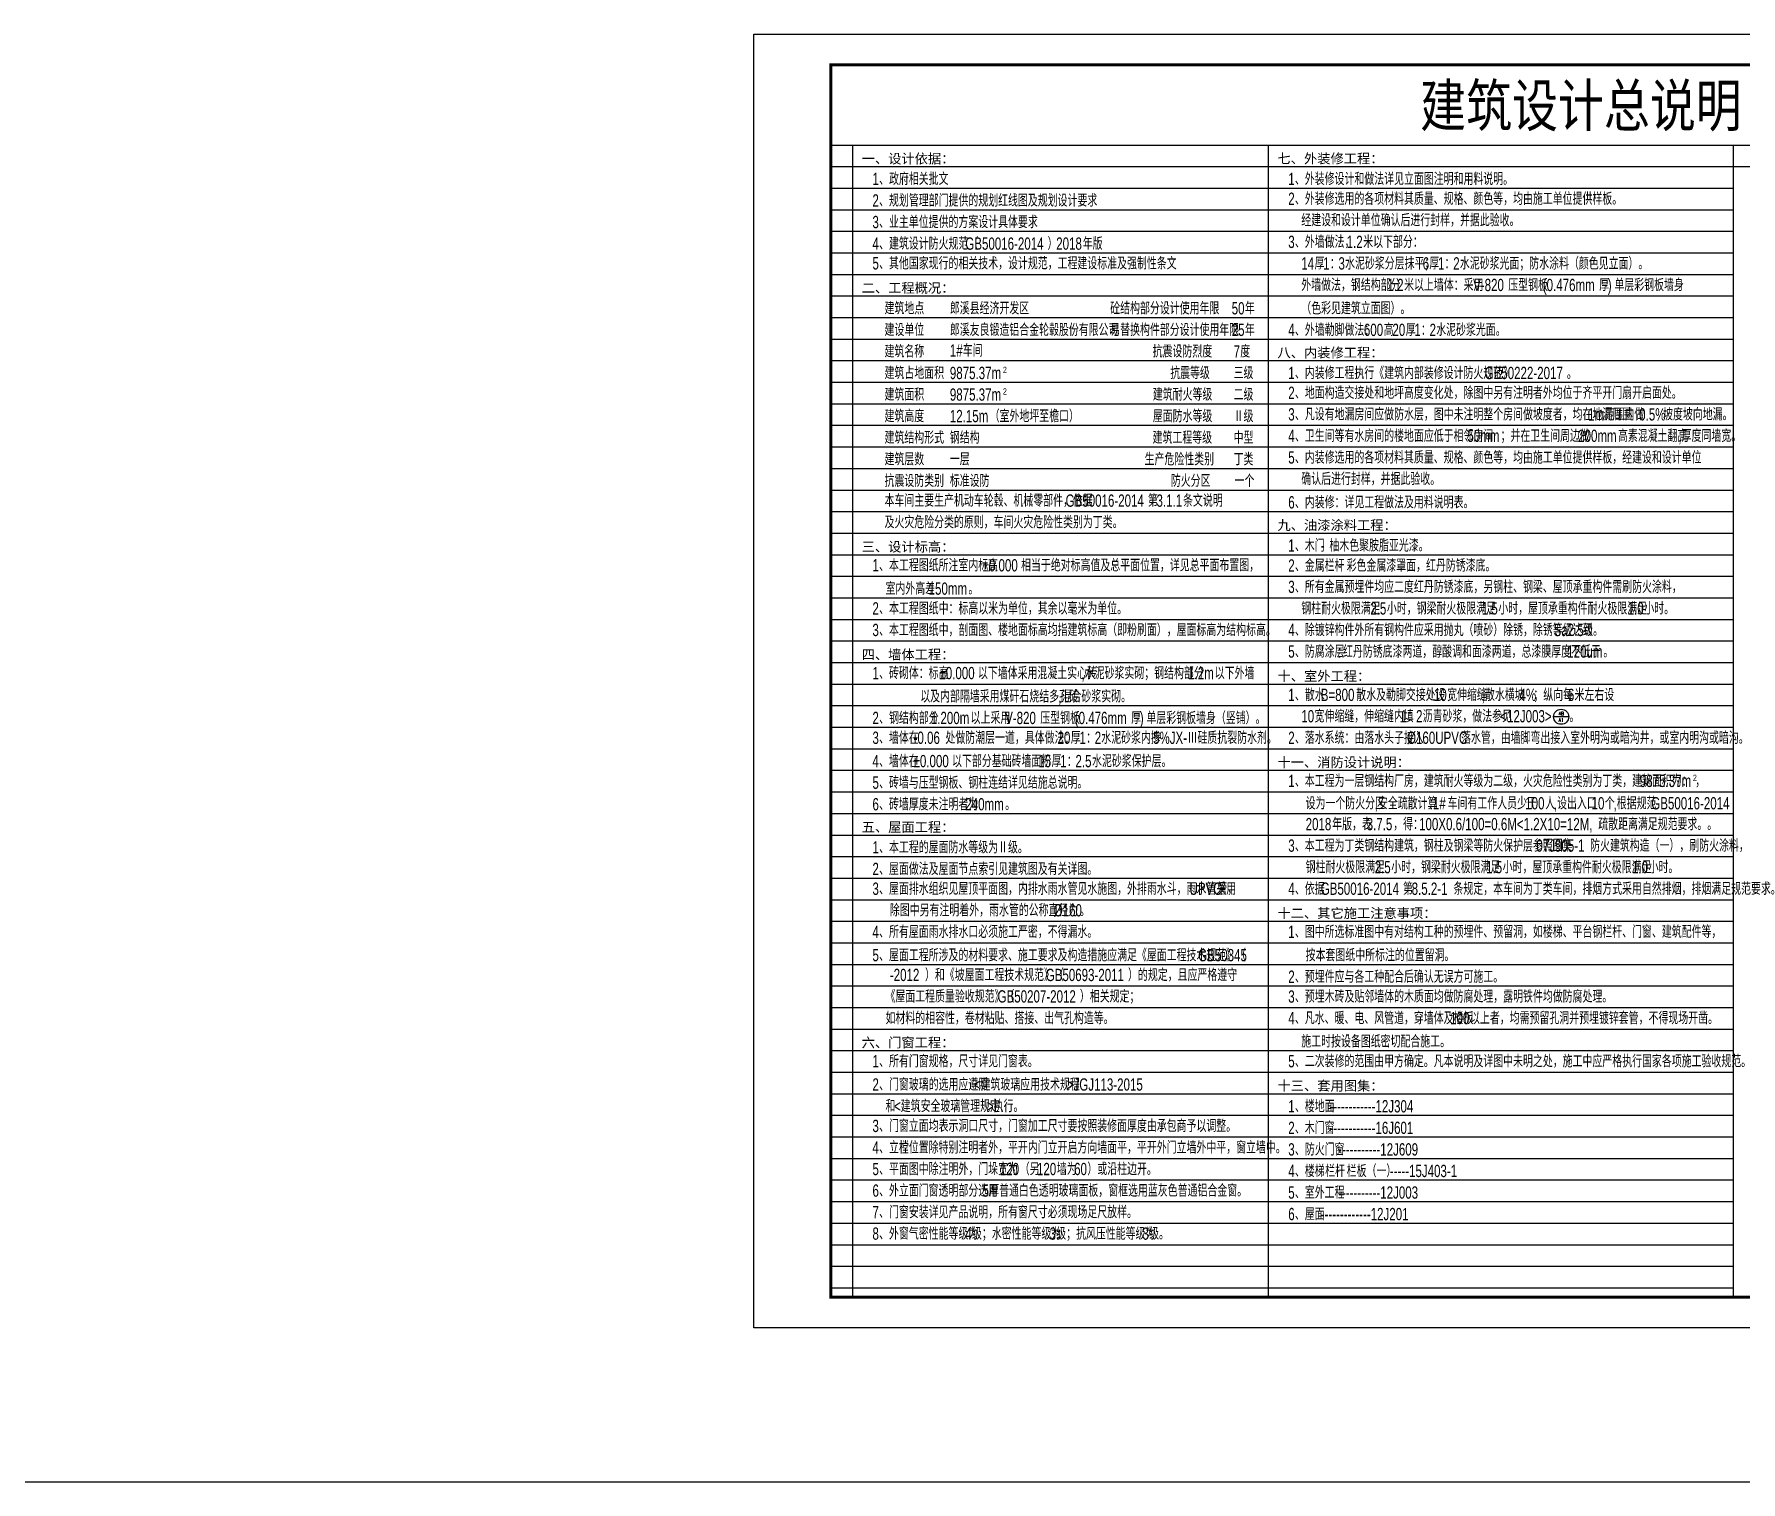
# Model space of a CAD drawing. Extents: x 13276711 to 13543385, y -848943 to -68012.
# Drawn here: x 13455617 to 13511029, y -200243 to -153243 of the extents above; entities that cross this region are included whole.
import ezdxf
from ezdxf.enums import TextEntityAlignment as Align

# ---------------------------------------------------------------- set-up
doc = ezdxf.new("R2010")
doc.units = 0
doc.header["$LTSCALE"] = 1000
doc.header["$MEASUREMENT"] = 0
for name, color, linetype in [('PUB_DIM', 3, 'Continuous'), ('PUB_TEXT', 7, 'Continuous'), ('PUB_TITLE', 4, 'Continuous'), ('TK', 4, 'Continuous')]:
    doc.layers.add(name, color=color, linetype=linetype)
doc.styles.add('-宋体', font='', dxfattribs={"width": 0.8})
doc.styles.add('_TCH_LABEL', font='COMPLEX', dxfattribs={"bigfont": 'GBCBIG'})
doc.styles.add('HT', font='simhei.ttf', dxfattribs={"width": 0.8})
doc.styles.add('ROMANS', font='romans', dxfattribs={"width": 0.65, "height": 231.275})
doc.styles.add('TSSD_REIN', font='tssdeng.shx', dxfattribs={"width": 0.7, "bigfont": 'tssdchn.shx'})
doc.styles.add('YAYA', font='', dxfattribs={"width": 0.8, "height": 1})
doc.styles.add('图签宋体', font='', dxfattribs={"height": 300})
doc.styles.add('图签黑体', font='simhei.ttf', dxfattribs={"height": 550})
doc.styles.add('设计说明', font='!TSSDENG', dxfattribs={"width": 0.7, "bigfont": '!HZTXT'})
doc.styles.add('黑体', font='simhei.ttf')
doc.styles.get('-宋体').set_extended_font_data('SimSun')
doc.styles.get('YAYA').set_extended_font_data('SimSun')
doc.styles.get('图签宋体').set_extended_font_data('NSimSun')

# ---------------------------------------------------------------- blocks, each defined once
blk = doc.blocks.new('A$C053D6479')
at = {"layer": 'PUB_TITLE'}
h = blk.add_hatch(color=256, dxfattribs=at)
h.dxf.hatch_style = 1
edge = h.paths.add_edge_path()
edge.add_spline(control_points=[(1026, 827), (1105, 920), (1188, 1008), (1266, 1102)], knot_values=[13, 13, 13, 13, 14, 14, 14, 14], degree=3, periodic=0)
edge.add_spline(control_points=[(1266, 1102), (1258, 1111), (1249, 1119), (1239, 1116)], knot_values=[12, 12, 12, 12, 13, 13, 13, 13], degree=3, periodic=0)
edge.add_spline(control_points=[(1239, 1116), (1210, 1107), (1179, 1092), (1144, 1077)], knot_values=[11, 11, 11, 11, 12, 12, 12, 12], degree=3, periodic=0)
edge.add_spline(control_points=[(1144, 1077), (1109, 1063), (1069, 1053), (1047, 1038)], knot_values=[10, 10, 10, 10, 11, 11, 11, 11], degree=3, periodic=0)
edge.add_spline(control_points=[(1047, 1038), (1028, 1026), (1007, 992), (991, 972)], knot_values=[9, 9, 9, 9, 10, 10, 10, 10], degree=3, periodic=0)
edge.add_spline(control_points=[(991, 972), (942, 913), (899, 868), (849, 810)], knot_values=[8, 8, 8, 8, 9, 9, 9, 9], degree=3, periodic=0)
edge.add_spline(control_points=[(849, 810), (842, 801), (822, 776), (822, 775)], knot_values=[7, 7, 7, 7, 8, 8, 8, 8], degree=3, periodic=0)
edge.add_spline(control_points=[(822, 775), (823, 771), (848, 752), (859, 744)], knot_values=[6, 6, 6, 6, 7, 7, 7, 7], degree=3, periodic=0)
edge.add_spline(control_points=[(859, 744), (949, 670), (1035, 592), (1122, 521)], knot_values=[5, 5, 5, 5, 6, 6, 6, 6], degree=3, periodic=0)
edge.add_spline(control_points=[(1122, 521), (1153, 527), (1185, 530), (1217, 533)], knot_values=[4, 4, 4, 4, 5, 5, 5, 5], degree=3, periodic=0)
edge.add_spline(control_points=[(1217, 533), (1246, 535), (1293, 532), (1316, 542)], knot_values=[3, 3, 3, 3, 4, 4, 4, 4], degree=3, periodic=0)
edge.add_spline(control_points=[(1316, 542), (1327, 547), (1338, 565), (1349, 579)], knot_values=[2, 2, 2, 2, 3, 3, 3, 3], degree=3, periodic=0)
edge.add_spline(control_points=[(1349, 579), (1423, 670), (1507, 759), (1572, 848)], knot_values=[1, 1, 1, 1, 2, 2, 2, 2], degree=3, periodic=0)
edge.add_spline(control_points=[(1572, 848), (1564, 852), (1561, 861), (1551, 862)], knot_values=[0, 0, 0, 0, 1, 1, 1, 1], degree=3, periodic=0)
edge.add_spline(control_points=[(1551, 862), (1469, 769), (1393, 671), (1310, 579)], knot_values=[15, 15, 15, 15, 16, 16, 16, 16], degree=3, periodic=0)
edge.add_spline(control_points=[(1310, 579), (1216, 662), (1118, 742), (1026, 827)], knot_values=[14, 14, 14, 14, 15, 15, 15, 15], degree=3, periodic=0)
at = {"layer": 'TK'}
for points, knots in [([(1031, 1298), (1066, 1286), (1054, 1262), (1045, 1224), (1036, 1188), (1031, 1158), (1024, 1121), (1020, 1104), (1017, 1085), (1012, 1071), (1004, 1052), (976, 1026), (956, 1003), (906, 946), (866, 899), (814, 839), (806, 829), (789, 806), (787, 806), (777, 804), (728, 856), (719, 864), (651, 922), (580, 978), (514, 1036), (509, 1106), (488, 1176), (479, 1247), (570, 1343), (663, 1436), (758, 1526), (764, 1523), (768, 1518), (774, 1515), (693, 1422), (599, 1343), (520, 1249), (607, 1171), (698, 1096), (789, 1021), (874, 1109), (950, 1206), (1031, 1298)], [0, 0, 0, 0, 1, 1, 1, 2, 2, 2, 3, 3, 3, 4, 4, 4, 5, 5, 5, 6, 6, 6, 7, 7, 7, 8, 8, 8, 9, 9, 9, 10, 10, 10, 11, 11, 11, 12, 12, 12, 13, 13, 13, 14, 14, 14, 14]), ([(1551, 862), (1561, 861), (1564, 852), (1572, 848), (1507, 759), (1423, 670), (1349, 579), (1338, 565), (1327, 547), (1316, 542), (1293, 532), (1246, 535), (1217, 533), (1185, 530), (1153, 527), (1122, 521), (1035, 592), (949, 670), (859, 744), (848, 752), (823, 771), (822, 775), (822, 776), (842, 801), (849, 810), (899, 868), (942, 913), (991, 972), (1007, 992), (1028, 1026), (1047, 1038), (1069, 1053), (1109, 1063), (1144, 1077), (1179, 1092), (1210, 1107), (1239, 1116), (1249, 1119), (1258, 1111), (1266, 1102), (1188, 1008), (1105, 920), (1026, 827), (1118, 742), (1216, 662), (1310, 579), (1393, 671), (1469, 769), (1551, 862)], [0, 0, 0, 0, 1, 1, 1, 2, 2, 2, 3, 3, 3, 4, 4, 4, 5, 5, 5, 6, 6, 6, 7, 7, 7, 8, 8, 8, 9, 9, 9, 10, 10, 10, 11, 11, 11, 12, 12, 12, 13, 13, 13, 14, 14, 14, 15, 15, 15, 16, 16, 16, 16]), ([(555, 949), (624, 891), (699, 833), (760, 773), (689, 691), (614, 604), (539, 517), (529, 505), (516, 487), (506, 482), (492, 475), (469, 472), (452, 467), (416, 456), (383, 448), (342, 438), (323, 433), (297, 422), (293, 440), (291, 452), (313, 470), (322, 480), (400, 566), (477, 652), (553, 736), (460, 815), (366, 894), (270, 970), (183, 883), (101, 791), (16, 703), (-18, 714), (9, 735), (28, 755), (103, 838), (192, 930), (266, 1005), (319, 1009), (387, 1005), (442, 1007), (456, 1008), (472, 1011), (485, 1007), (507, 1000), (534, 967), (555, 949)], [0, 0, 0, 0, 1, 1, 1, 2, 2, 2, 3, 3, 3, 4, 4, 4, 5, 5, 5, 6, 6, 6, 7, 7, 7, 8, 8, 8, 9, 9, 9, 10, 10, 10, 11, 11, 11, 12, 12, 12, 13, 13, 13, 14, 14, 14, 15, 15, 15, 15]), ([(1097, 490), (1100, 425), (1106, 361), (1107, 294), (1018, 207), (925, 121), (830, 33), (818, 21), (800, 0), (787, 0), (768, -1), (725, 49), (712, 60), (662, 103), (616, 143), (568, 186), (545, 207), (518, 224), (499, 250), (501, 259), (511, 261), (516, 267), (609, 192), (696, 111), (785, 33), (883, 118), (977, 208), (1070, 298), (992, 373), (892, 456), (803, 534), (791, 544), (768, 561), (766, 569), (761, 588), (776, 634), (780, 655), (785, 690), (788, 721), (795, 746), (897, 661), (998, 576), (1097, 490)], [0, 0, 0, 0, 1, 1, 1, 2, 2, 2, 3, 3, 3, 4, 4, 4, 5, 5, 5, 6, 6, 6, 7, 7, 7, 8, 8, 8, 9, 9, 9, 10, 10, 10, 11, 11, 11, 12, 12, 12, 13, 13, 13, 14, 14, 14, 14])]:
    blk.add_open_spline(points, degree=3, knots=knots, dxfattribs=at)
blk = doc.blocks.new('GeYuanFrame_38286817', base_point=(18.76, 4.34))
at = {"layer": 'PUB_TITLE'}
for points in [[(554.76, 235.14), (554.76, 292.54)], [(578.76, 235.14), (578.76, 292.54)], [(554.76, 202.14), (554.76, 229.64)], [(578.76, 202.14), (578.76, 229.64)], [(554.76, 14.34), (554.76, 111.14)]]:
    blk.add_lwpolyline(points, dxfattribs=at)
at = {"layer": 'TK'}
for p, q in [((43.76, 414.34), (602.76, 414.34)), ((532.76, 316.74), (602.76, 316.74)), ((532.76, 284.34), (602.76, 284.34)), ((532.76, 276.14), (602.76, 276.14)), ((532.76, 267.94), (602.76, 267.94)), ((532.76, 259.74), (602.76, 259.74)), ((532.76, 251.54), (602.76, 251.54)), ((532.76, 243.34), (602.76, 243.34)), ((532.76, 235.14), (602.76, 235.14)), ((532.76, 235.14), (602.76, 235.14)), ((532.76, 102.34), (602.76, 102.34)), ((532.76, 93.54), (602.76, 93.54)), ((532.76, 84.74), (554.76, 84.74)), ((532.76, 84.74), (602.76, 84.74)), ((532.76, 67.18), (602.76, 67.18)), ((532.76, 67.14), (602.76, 67.14)), ((532.76, 60.58), (602.76, 60.58)), ((532.76, 53.98), (602.76, 53.98)), ((532.76, 47.38), (602.76, 47.38)), ((532.76, 40.78), (602.76, 40.78)), ((532.76, 34.18), (602.76, 34.18)), ((532.76, 27.58), (602.76, 27.58)), ((532.76, 20.98), (602.76, 20.98)), ((532.76, 14.34), (602.76, 14.34))]:
    blk.add_line(p, q, dxfattribs=at)
for points in [[(18.76, 424.34), (612.76, 424.34), (612.76, 4.34), (18.76, 4.34), (18.76, 424.34)], [(532.76, 292.54), (602.76, 292.54)], [(532.76, 235.14), (602.76, 235.14)], [(532.76, 229.64), (602.76, 229.64)], [(532.76, 224.14), (602.76, 224.14)], [(532.76, 218.64), (602.76, 218.64)], [(532.76, 213.14), (602.76, 213.14)], [(532.76, 207.64), (602.76, 207.64)], [(532.76, 202.14), (602.76, 202.14)], [(532.76, 196.64), (602.76, 196.64)], [(532.76, 151.14), (602.76, 151.14)]]:
    blk.add_lwpolyline(points, dxfattribs=at)
at = {"layer": 'TK', "const_width": 1}
blk.add_lwpolyline([(602.76, 414.34), (43.76, 414.34), (43.76, 14.34), (602.76, 14.34)], close=True, dxfattribs=at)
at = {"layer": 'TK'}
for points, const_width in [([(532.76, 414.34), (532.76, 14.34)], 0.4), ([(532.76, 356.95), (602.76, 356.95)], 0.35), ([(532.76, 292.54), (602.76, 292.54)], 0.35), ([(532.76, 292.54), (602.76, 292.54)], 0.35), ([(532.76, 235.14), (602.76, 235.14)], 0.35), ([(532.76, 202.14), (602.76, 202.14)], 0.35), ([(532.76, 156.64), (602.76, 156.64)], 0.35), ([(532.76, 111.14), (602.76, 111.14)], 0.35), ([(532.76, 67.18), (602.76, 67.18)], 0.35)]:
    blk.add_lwpolyline(points, dxfattribs=dict(at, const_width=const_width))
at = {"layer": 'PUB_TITLE', "xscale": 0.01000000000021828, "yscale": 0.01000000000021828, "zscale": 0.01}
blk.add_blockref('A$C053D6479', (559.86, 336.08), dxfattribs=at)
at = {"layer": 'TK', "style": '图签宋体'}
for s, height, p in [('总平面', 2.4, (534.9, 409.1)), ('类   别', 2.4, (537.65, 287.9)), ('姓   名', 2.4, (560.87, 287.9)), ('签   名', 2.4, (584.35, 287.9)), ('审   定', 2.4, (537.65, 279.7)), ('审   核', 2.4, (537.65, 271.5)), ('项目负责人', 2.4, (535.8, 263.3)), ('专业负责人', 2.4, (535.56, 255.1)), ('校   对', 2.4, (538.06, 246.9)), ('设   计', 2.4, (538.03, 238.7)), ('专业会签', 2.4, (536.79, 231.05)), ('建  筑', 1.44, (536.28, 226.92)), ('结  构', 1.44, (536.28, 221.42)), ('给排水', 1.44, (536.28, 215.92)), ('电  气', 1.44, (536.28, 210.42)), ('暖  通', 1.44, (536.28, 204.92)), ('单 位 出 图 专 用 章 盖 章', 2.4, (544.39, 198.16)), ('本图未盖章无效', 2.4, (556.1, 158.51)), ('个 人 执 业 专 用 章 盖 章', 2.4, (545.19, 152.58)), ('本图未盖章无效', 2.4, (556.1, 113.01)), ('建设单位', 2.4, (537.06, 106.14)), ('工程名称', 2.4, (537.14, 97.93)), ('子项名称', 2.4, (537.52, 88.95)), ('图    名', 2.4, (537.3, 75.3)), ('工程编号', 2.4, (537.44, 63.58)), ('子项编号', 2.4, (537.44, 57)), ('专    业', 2.4, (537.68, 50.69)), ('图    号', 2.4, (537.69, 43.58)), ('设计阶段', 2.4, (537.12, 37.12)), ('比    例', 2.4, (537.26, 30.44)), ('修改版次', 2.4, (536.91, 24.22)), ('完成时间', 2.4, (536.79, 17.83))]:
    blk.add_text(s, height=height, dxfattribs=at).set_placement(p)
at = {"layer": 'TK'}
for s, height, style, width, p in [('SITE PLAN', 1.697, 'ROMANS', 0.76, (535.02, 406.31)), ('建筑行业（建筑工程）甲级           证书编号:A133002877', 2.2, '-宋体', 0.8, (533.67, 311.64)), ('风景园林工程设计专项甲级           证书编号:A133002877', 2.2, '-宋体', 0.8, (533.67, 307.62)), ('城乡规划编制资质乙级        证书编号:[浙]城规编(142069)', 2.2, '-宋体', 0.8, (533.67, 303.63)), ('市政行业（给水工程、排水工程）乙级 证书编号:A233029948', 2.2, '-宋体', 0.8, (533.67, 299.55)), ('市政行业（道路工程、桥梁工程）乙级 证书编号:A233029948', 2.2, '-宋体', 0.8, (533.67, 295.5)), ('CATEGORY', 1.8, 'TSSD_REIN', 0.7, (539.99, 284.98)), ('NAME', 1.8, 'TSSD_REIN', 0.7, (565.18, 284.98)), ('SIGNATURE', 1.8, 'TSSD_REIN', 0.7, (587.34, 284.98)), ('AUTHORIZED FOR ISSUE BY', 1.8, 'TSSD_REIN', 0.7, (533.79, 276.98)), ('REVIEWED BY', 1.8, 'TSSD_REIN', 0.7, (539.03, 268.72)), ('PROJECT DIRECTOR', 1.8, 'TSSD_REIN', 0.7, (537.22, 260.55)), ('DISCIPLINE RESPONSIBLE BY', 1.8, 'TSSD_REIN', 0.7, (533.25, 252.28)), ('CHECKED BY', 1.8, 'TSSD_REIN', 0.7, (539.42, 244.25)), ('DESIGNED BY', 1.8, 'TSSD_REIN', 0.7, (539.43, 236.08)), ('CONFIRMED BY', 1.8, 'TSSD_REIN', 0.7, (554.61, 231.23)), ('ARCHITECTURE', 1.08, 'TSSD_REIN', 0.7, (536.32, 225.15)), ('STRUCTURE', 1.08, 'TSSD_REIN', 0.7, (536.32, 219.65)), ('ARCHITECTURE', 1.08, 'TSSD_REIN', 0.7, (536.32, 214.15)), ('ARCHITECTURE', 1.08, 'TSSD_REIN', 0.7, (536.32, 208.65)), ('ARCHITECTURE', 1.08, 'TSSD_REIN', 0.7, (536.32, 203.15)), ('OWNER', 1.8, 'TSSD_REIN', 0.7, (541.65, 103.29)), ('PROJECT', 1.8, 'TSSD_REIN', 0.7, (540.19, 94.83)), ('SUB-PROJECT', 1.8, 'TSSD_REIN', 0.7, (539.53, 86.11)), ('DRAWING TITLE', 1.8, 'TSSD_REIN', 0.7, (538.64, 72.34)), ('PRO N0.', 1.8, 'TSSD_REIN', 0.7, (541.68, 60.96)), ('SUBITEM NO.', 1.8, 'TSSD_REIN', 0.7, (539.82, 54.39)), ('PROFESSIONAL', 1.8, 'TSSD_REIN', 0.8, (538.55, 47.95)), ('DRAWING NO.', 1.8, 'TSSD_REIN', 0.7, (539.86, 41.26)), ('STAGE', 1.8, 'TSSD_REIN', 0.7, (541.76, 34.84)), ('SCALE', 1.8, 'TSSD_REIN', 0.7, (542.05, 28.23)), ('EDITION NO.', 1.8, 'TSSD_REIN', 0.8, (539.2, 21.45)), ('DATE', 1.8, 'TSSD_REIN', 0.7, (542, 15.26))]:
    blk.add_text(s, height=height, dxfattribs=dict(at, style=style, width=width)).set_placement(p)
for s, height, style, width, p in [('浙江华越设计股份有限公司', 3.96, 'HT', 0.9, (567.74, 328.97)), ('ZHEJIANG HOY DESIGN CO.,LTD', 2.8, '图签黑体', 1.11, (567.73, 323.1))]:
    blk.add_text(s, height=height, dxfattribs=dict(at, style=style, width=width)).set_placement(p, align=Align.MIDDLE)
at = {"layer": 'TK', "char_height": 2.4, "attachment_point": 5, "style": '图签宋体'}
for s, insert, width in [('张矗', (566.76, 280.21), 24), ('钟高华', (566.76, 272.04), 24), ('钟高华', (566.76, 263.84), 24), ('钟高华', (566.76, 255.57), 24), ('于国庆', (566.76, 247.44), 24), ('张俊哲', (566.76, 239.24), 24), ('郎溪友良锻造铝合金轮毂股份有限公司', (578.76, 106.74), 48), ('郎溪友良锻造铝合金轮毂股份有限公司二期工程', (578.76, 97.94), 48), ('1#车间', (578.76, 89.14), 48), ('建筑设计总说明', (578.76, 75.94), 48), ('2020-HYAJLF-0581', (578.76, 63.88), 48), ('2020-HYAJLF-0581S-a-002', (578.76, 57.28), 48), ('建筑', (578.76, 50.68), 48), ('建施-01', (578.76, 44.08), 48), ('施工图设计', (578.76, 37.48), 48), ('1:100', (578.76, 30.88), 48), ('1.0', (578.76, 24.28), 48), ('2020.07.16', (578.76, 17.69), 48)]:
    blk.add_mtext(s, dxfattribs=dict(at, insert=insert, width=width))
blk = doc.blocks.new('GeYuanFrame_27736213', base_point=(20.09, 4.53))
at = {"layer": 'TK'}
blk.add_lwpolyline([(20.09, 4.53), (20.09, 598.53), (1071.09, 598.53), (1071.09, 4.53)], close=True, dxfattribs=at)

msp = doc.modelspace()

# ---------------------------------------------------------------- linework, layer by layer
at = {"layer": 'Defpoints', "color": 251}
for p, q in [((13481484.8, -156843.1), (13530384.8, -156843.1)), ((13482184.8, -156843.1), (13482184.8, -194243.1)), ((13495684.8, -156843.1), (13495684.8, -194243.1)), ((13510784.8, -156843.1), (13510784.8, -194243.1)), ((13481484.8, -157543.1), (13530384.8, -157543.1)), ((13481484.8, -158243.1), (13510784.8, -158243.1)), ((13481484.8, -158943.1), (13510784.8, -158943.1)), ((13481484.8, -159643.1), (13510784.8, -159643.1)), ((13481484.8, -160343.1), (13510784.8, -160343.1)), ((13481484.8, -161043.1), (13510784.8, -161043.1)), ((13481484.8, -161743.1), (13510784.8, -161743.1)), ((13481484.8, -162443.1), (13510784.8, -162443.1)), ((13481484.8, -163143.1), (13510784.8, -163143.1)), ((13481484.8, -163843.1), (13510784.8, -163843.1)), ((13481484.8, -164543.1), (13510784.8, -164543.1)), ((13481484.8, -165243.1), (13510784.8, -165243.1)), ((13481484.8, -165943.1), (13510784.8, -165943.1)), ((13481484.8, -166643.1), (13510784.8, -166643.1)), ((13481484.8, -167343.1), (13510784.8, -167343.1)), ((13481484.8, -168043.1), (13510784.8, -168043.1)), ((13481484.8, -168743.1), (13510784.8, -168743.1)), ((13481484.8, -169443.1), (13510784.8, -169443.1)), ((13481484.8, -170143.1), (13510784.8, -170143.1)), ((13481484.8, -170843.1), (13510784.8, -170843.1)), ((13481484.8, -171543.1), (13510784.8, -171543.1)), ((13481484.8, -172243.1), (13510784.8, -172243.1)), ((13481484.8, -172943.1), (13510784.8, -172943.1)), ((13481484.8, -173643.1), (13510784.8, -173643.1)), ((13481484.8, -174343.1), (13510784.8, -174343.1)), ((13481484.8, -175043.1), (13510784.8, -175043.1)), ((13481484.8, -175743.1), (13510784.8, -175743.1)), ((13481484.8, -176443.1), (13510784.8, -176443.1)), ((13481484.8, -177143.1), (13510784.8, -177143.1)), ((13481484.8, -177843.1), (13510784.8, -177843.1)), ((13481484.8, -178543.1), (13510784.8, -178543.1)), ((13481484.8, -179243.1), (13510784.8, -179243.1)), ((13481484.8, -179943.1), (13510784.8, -179943.1)), ((13481484.8, -180643.1), (13510784.8, -180643.1)), ((13481484.8, -181343.1), (13510784.8, -181343.1)), ((13481484.8, -182043.1), (13510784.8, -182043.1)), ((13481484.8, -182743.1), (13510784.8, -182743.1)), ((13481484.8, -183443.1), (13510784.8, -183443.1)), ((13481484.8, -184143.1), (13510784.8, -184143.1)), ((13481484.8, -184843.1), (13510784.8, -184843.1)), ((13481484.8, -185543.1), (13510784.8, -185543.1)), ((13481484.8, -186243.1), (13510784.8, -186243.1)), ((13481484.8, -186943.1), (13510784.8, -186943.1)), ((13481484.8, -187643.1), (13510784.8, -187643.1)), ((13481484.8, -188343.1), (13510784.8, -188343.1)), ((13481484.8, -189043.1), (13510784.8, -189043.1)), ((13481484.8, -189743.1), (13510784.8, -189743.1)), ((13481484.8, -190443.1), (13510784.8, -190443.1)), ((13481484.8, -191143.1), (13510784.8, -191143.1)), ((13481484.8, -191843.1), (13510784.8, -191843.1)), ((13481484.8, -192543.1), (13510784.8, -192543.1)), ((13481484.8, -193243.1), (13510784.8, -193243.1)), ((13481484.8, -193943.1), (13510784.8, -193943.1))]:
    msp.add_line(p, q, dxfattribs=at)
at = {"layer": 'PUB_DIM'}
for p in [(13505439.5, -175404.5), (13504949.5, -175404.5), (13504949.5, -175404.5)]:
    msp.add_line(p, (13504949.5, -175404.5), dxfattribs=at)
for centre, radius in [((13505194.5, -175404.5), 245), ((13504949.5, -175404.5), 0)]:
    msp.add_circle(centre, radius, dxfattribs=at)

# ---------------------------------------------------------------- block references
for name, p, xscale, yscale, zscale in [('GeYuanFrame_38286817', (13478984.8, -195243.1), 100, 100, 100), ('GeYuanFrame_27736213', (13328184.8, -319043.1), 200, 200, 200)]:
    msp.add_blockref(name, p, dxfattribs=dict(xscale=xscale, yscale=yscale, zscale=zscale))

# ---------------------------------------------------------------- texts
at = {"layer": 'PUB_TEXT'}
for s, height, style, width, p in [('建筑设计总说明', 1367.09, 'YAYA', 0.8, (13500615.4, -156243.1)), ('1', 400, '设计说明', 0.7, (13482834.8, -158143.1)), ('、政府相关批文', 400, '设计说明', 0.7, (13483050.2, -158143.1)), ('1', 400, '设计说明', 0.7, (13496334.8, -158143.1)), ('、外装修设计和做法详见立面图注明和用料说明。', 400, '设计说明', 0.7, (13496550.2, -158143.1)), ('2', 400, '设计说明', 0.7, (13482834.8, -158843.1)), ('、规划管理部门提供的规划红线图及规划设计要求', 400, '设计说明', 0.7, (13483050.2, -158843.1)), ('2', 400, '设计说明', 0.7, (13496334.8, -158786.4)), ('、外装修选用的各项材料其质量、规格、颜色等，均由施工单位提供样板。', 400, '设计说明', 0.7, (13496550.2, -158786.4)), ('3', 400, '设计说明', 0.7, (13482834.8, -159543.1)), ('、业主单位提供的方案设计具体要求', 400, '设计说明', 0.7, (13483050.2, -159543.1)), ('经建设和设计单位确认后进行封样，并据此验收。', 400, '设计说明', 0.7, (13496758.2, -159483.2)), ('4', 400, '设计说明', 0.7, (13482834.8, -160243.1)), ('、建筑设计防火规范（', 400, '设计说明', 0.7, (13483050.2, -160243.1)), ('GB50016-2014', 400, '设计说明', 0.7, (13485850.2, -160243.1)), ('）', 400, '设计说明', 0.7, (13488521, -160243.1)), ('2018', 400, '设计说明', 0.7, (13488801, -160243.1)), ('年版', 400, '设计说明', 0.7, (13489662.5, -160243.1)), ('3', 400, '设计说明', 0.7, (13496334.8, -160186.4)), ('、外墙做法，', 400, '设计说明', 0.7, (13496550.2, -160186.4)), ('1.2', 400, '设计说明', 0.7, (13498230.2, -160186.4)), ('米以下部分：', 400, '设计说明', 0.7, (13498768.7, -160186.4)), ('5', 400, '设计说明', 0.7, (13482834.8, -160883.2)), ('、其他国家现行的相关技术，设计规范，工程建设标准及强制性条文', 400, '设计说明', 0.7, (13483050.2, -160883.2)), ('14', 400, '设计说明', 0.7, (13496758.2, -160886.4)), ('厚', 400, '设计说明', 0.7, (13497188.9, -160886.4)), ('1', 400, '设计说明', 0.7, (13497468.9, -160886.4)), ('：', 400, '设计说明', 0.7, (13497684.3, -160886.4)), ('3', 400, '设计说明', 0.7, (13497964.3, -160886.4)), ('水泥砂浆分层抹平；', 400, '设计说明', 0.7, (13498179.7, -160886.4)), ('6', 400, '设计说明', 0.7, (13500699.7, -160886.4)), ('厚', 400, '设计说明', 0.7, (13500915.1, -160886.4)), ('1', 400, '设计说明', 0.7, (13501195.1, -160886.4)), ('：', 400, '设计说明', 0.7, (13501410.5, -160886.4)), ('2', 400, '设计说明', 0.7, (13501690.5, -160886.4)), ('水泥砂浆光面；防水涂料（颜色见立面）。', 400, '设计说明', 0.7, (13501905.8, -160886.4)), ('外墙做法，钢结构部分', 400, '设计说明', 0.7, (13496758.2, -161586.4)), ('1.2', 400, '设计说明', 0.7, (13499558.2, -161586.4)), ('米以上墙体：采用', 400, '设计说明', 0.7, (13500096.6, -161586.4)), ('V-820', 400, '设计说明', 0.7, (13502336.6, -161586.4)), ('压型钢板', 400, '设计说明', 0.7, (13503478.2, -161586.4)), ('(0.476mm', 400, '设计说明', 0.7, (13504598.2, -161586.4)), ('厚', 400, '设计说明', 0.7, (13506428.9, -161586.4)), (')', 400, '设计说明', 0.7, (13506708.9, -161586.4)), ('单层彩钢板墙身', 400, '设计说明', 0.7, (13506924.3, -161586.4)), ('建筑地点', 400, '设计说明', 0.7, (13483227, -162343.1)), ('砼结构部分设计使用年限', 400, '设计说明', 0.7, (13490554.7, -162343.1)), ('（色彩见建筑立面图）。', 400, '设计说明', 0.7, (13496758.2, -162343.1)), ('建设单位', 400, '设计说明', 0.7, (13483227, -163043.1)), ('易替换构件部分设计使用年限', 400, '设计说明', 0.7, (13490554.7, -163043.1)), ('4', 400, '设计说明', 0.7, (13496334.8, -163043.1)), ('、外墙勒脚做法：', 400, '设计说明', 0.7, (13496550.2, -163043.1)), ('600', 400, '设计说明', 0.7, (13498790.2, -163043.1)), ('高', 400, '设计说明', 0.7, (13499436.4, -163043.1)), ('20', 400, '设计说明', 0.7, (13499716.4, -163043.1)), ('厚', 400, '设计说明', 0.7, (13500147.2, -163043.1)), ('1', 400, '设计说明', 0.7, (13500427.2, -163043.1)), ('：', 400, '设计说明', 0.7, (13500642.5, -163043.1)), ('2', 400, '设计说明', 0.7, (13500922.5, -163043.1)), ('水泥砂浆光面。', 400, '设计说明', 0.7, (13501137.9, -163043.1)), ('建筑名称', 400, '设计说明', 0.7, (13483227, -163743.1)), ('抗震设防烈度', 400, '设计说明', 0.7, (13491932.4, -163743.1)), ('建筑占地面积', 400, '设计说明', 0.7, (13483227, -164443.1)), ('抗震等级', 400, '设计说明', 0.7, (13492501.3, -164443.1)), ('、内装修工程执行《建筑内部装修设计防火规范》', 400, '设计说明', 0.7, (13496550.2, -164443.1)), ('1', 400, '设计说明', 0.7, (13496334.8, -164443.1)), ('GB50222-2017', 400, '设计说明', 0.7, (13502710.2, -164443.1)), ('。', 400, '设计说明', 0.7, (13505381, -164443.1)), ('建筑面积', 400, '设计说明', 0.7, (13483227, -165143.1)), ('建筑耐火等级', 400, '设计说明', 0.7, (13491938.2, -165143.1)), ('2', 400, '设计说明', 0.7, (13496334.8, -165086.4)), ('、地面构造交接处和地坪高度变化处，除图中另有注明者外均位于齐平开门扇开启面处。', 400, '设计说明', 0.7, (13496550.2, -165086.4)), ('建筑高度', 400, '设计说明', 0.7, (13483227, -165843.1)), ('屋面防水等级', 400, '设计说明', 0.7, (13491937.9, -165843.1)), ('3', 400, '设计说明', 0.7, (13496334.8, -165786.4)), ('、凡设有地漏房间应做防水层，图中未注明整个房间做坡度者，均在地漏周围', 400, '设计说明', 0.7, (13496550.2, -165786.4)), ('1m', 400, '设计说明', 0.7, (13506070.2, -165786.4)), ('范围内做', 400, '设计说明', 0.7, (13506608.7, -165786.4)), ('0.5%', 400, '设计说明', 0.7, (13507728.7, -165786.4)), ('坡度坡向地漏。', 400, '设计说明', 0.7, (13508504.1, -165786.4)), ('建筑结构形式', 400, '设计说明', 0.7, (13483227, -166543.1)), ('建筑工程等级', 400, '设计说明', 0.7, (13491930.7, -166543.1)), ('4', 400, '设计说明', 0.7, (13496334.8, -166483.2)), ('、卫生间等有水房间的楼地面应低于相邻房间', 400, '设计说明', 0.7, (13496550.2, -166483.2)), ('50mm', 400, '设计说明', 0.7, (13502150.2, -166483.2)), ('；并在卫生间周边做', 400, '设计说明', 0.7, (13503227.2, -166483.2)), ('200mm', 400, '设计说明', 0.7, (13505747.2, -166483.2)), ('高素混凝土翻高', 400, '设计说明', 0.7, (13507039.5, -166483.2)), ('厚度同墙宽。', 400, '设计说明', 0.7, (13509107.2, -166483.2)), ('5', 400, '设计说明', 0.7, (13496334.8, -167186.4)), ('、内装修选用的各项材料其质量、规格、颜色等，均由施工单位提供样板，经建设和设计单位', 400, '设计说明', 0.7, (13496550.2, -167186.4)), (',', 400, '设计说明', 0.7, (13508999.5, -166483.2)), ('建筑层数', 400, '设计说明', 0.7, (13483227, -167243.1)), ('生产危险性类别', 400, '设计说明', 0.7, (13491671.2, -167243.1)), ('抗震设防类别', 400, '设计说明', 0.7, (13483227, -167943.1)), ('防火分区', 400, '设计说明', 0.7, (13492522.4, -167943.1)), ('确认后进行封样，并据此验收。', 400, '设计说明', 0.7, (13496758.2, -167883.2)), ('6', 400, '设计说明', 0.7, (13496334.8, -168643.1)), ('、内装修：详见工程做法及用料说明表。', 400, '设计说明', 0.7, (13496550.2, -168643.1)), ('1', 400, '设计说明', 0.7, (13496334.8, -170043.1)), ('、木门', 400, '设计说明', 0.7, (13496550.2, -170043.1)), ('-', 400, '设计说明', 0.7, (13497390.2, -170043.1)), ('柚木色聚胺脂亚光漆。', 400, '设计说明', 0.7, (13497670.2, -170043.1)), ('1', 400, '设计说明', 0.7, (13482834.8, -170686.4)), ('、本工程图纸所注室内标高', 400, '设计说明', 0.7, (13483050.2, -170686.4)), ('%%p0.000', 400, '设计说明', 0.7, (13486410.2, -170686.4)), ('相当于绝对标高值及总平面位置，详见总平面布置图，', 400, '设计说明', 0.7, (13487659.5, -170686.4)), ('2', 400, '设计说明', 0.7, (13496334.8, -170692.7)), ('、金属栏杆', 400, '设计说明', 0.7, (13496550.2, -170692.7)), ('-', 400, '设计说明', 0.7, (13497950.2, -170692.7)), ('彩色金属漆罩面，红丹防锈漆底。', 400, '设计说明', 0.7, (13498230.2, -170692.7)), ('室内外高差', 400, '设计说明', 0.7, (13483258.2, -171443.1)), ('150mm', 400, '设计说明', 0.7, (13484658.2, -171443.1)), ('3', 400, '设计说明', 0.7, (13496334.8, -171386.4)), ('、所有金属预埋件均应二度红丹防锈漆底，另钢柱、钢梁、屋顶承重构件需刷防火涂料，', 400, '设计说明', 0.7, (13496550.2, -171386.4)), ('2', 400, '设计说明', 0.7, (13482834.8, -172086.4)), ('、本工程图纸中：标高以米为单位，其余以毫米为单位。', 400, '设计说明', 0.7, (13483050.2, -172086.4)), ('。', 400, '设计说明', 0.7, (13485950.5, -171443.1)), ('钢柱耐火极限满足', 400, '设计说明', 0.7, (13496758.2, -172086.4)), ('2.5', 400, '设计说明', 0.7, (13498998.2, -172086.4)), ('小时，钢梁耐火极限满足', 400, '设计说明', 0.7, (13499536.6, -172086.4)), ('1.5', 400, '设计说明', 0.7, (13502616.6, -172086.4)), ('小时，屋顶承重构件耐火极限满足', 400, '设计说明', 0.7, (13503155.1, -172086.4)), ('1.0', 400, '设计说明', 0.7, (13507355.1, -172086.4)), ('小时。', 400, '设计说明', 0.7, (13507893.5, -172086.4)), ('3', 400, '设计说明', 0.7, (13482834.8, -172786.4)), ('、本工程图纸中，剖面图、楼地面标高均指建筑标高（即粉刷面），屋面标高为结构标高。', 400, '设计说明', 0.7, (13483050.2, -172786.4)), ('4', 400, '设计说明', 0.7, (13496334.8, -172786.4)), ('、除镀锌构件外所有钢构件应采用抛丸（喷砂）除锈，除锈等级达到', 400, '设计说明', 0.7, (13496550.2, -172786.4)), ('Sa2.5', 400, '设计说明', 0.7, (13504950.2, -172786.4)), ('级。', 400, '设计说明', 0.7, (13505908.7, -172786.4)), ('5', 400, '设计说明', 0.7, (13496334.8, -173486.4)), ('、防腐涂层', 400, '设计说明', 0.7, (13496550.2, -173486.4)), (':', 400, '设计说明', 0.7, (13497950.2, -173486.4)), ('红丹防锈底漆两道，醇酸调和面漆两道，总漆膜厚度不低于', 400, '设计说明', 0.7, (13498111.8, -173486.4)), ('120um', 400, '设计说明', 0.7, (13505391.8, -173486.4)), ('。', 400, '设计说明', 0.7, (13506565.6, -173486.4)), ('1', 400, '设计说明', 0.7, (13482834.8, -174186.4)), ('、砖砌体：标高', 400, '设计说明', 0.7, (13483050.2, -174186.4)), ('%%p0.000', 400, '设计说明', 0.7, (13485010.2, -174186.4)), ('以下墙体采用混凝土实心砖', 400, '设计说明', 0.7, (13486259.5, -174186.4)), ('水泥砂浆实砌；钢结构部分', 400, '设计说明', 0.7, (13489727.2, -174186.4)), ('1.2m', 400, '设计说明', 0.7, (13493087.2, -174186.4)), ('以下外墙', 400, '设计说明', 0.7, (13493948.7, -174186.4)), ('以及内部隔墙采用煤矸石烧结多孔砖', 400, '设计说明', 0.7, (13484387, -174943.1)), ('混合砂浆实砌。', 400, '设计说明', 0.7, (13488974.7, -174943.1)), (',', 400, '设计说明', 0.7, (13489619.5, -174186.4)), ('1', 400, '设计说明', 0.7, (13496334.8, -174892.7)), ('、散水', 400, '设计说明', 0.7, (13496550.2, -174892.7)), ('B=800', 400, '设计说明', 0.7, (13497390.2, -174892.7)), ('散水及勒脚交接处设', 400, '设计说明', 0.7, (13498542.5, -174892.7)), ('10', 400, '设计说明', 0.7, (13501062.5, -174892.7)), ('宽伸缩缝', 400, '设计说明', 0.7, (13501493.3, -174892.7)), ('散水横坡', 400, '设计说明', 0.7, (13502721, -174892.7)), ('4%', 400, '设计说明', 0.7, (13503841, -174892.7)), ('；纵向每', 400, '设计说明', 0.7, (13504293.3, -174892.7)), ('6', 400, '设计说明', 0.7, (13505413.3, -174892.7)), ('米左右设', 400, '设计说明', 0.7, (13505628.7, -174892.7)), (',', 400, '设计说明', 0.7, (13488867, -174943.1)), (',', 400, '设计说明', 0.7, (13502613.3, -174892.7)), ('2', 400, '设计说明', 0.7, (13482834.8, -175643.1)), ('、钢结构部分', 400, '设计说明', 0.7, (13483050.2, -175643.1)), ('1.200m', 400, '设计说明', 0.7, (13484730.2, -175643.1)), ('以上采用', 400, '设计说明', 0.7, (13486022.5, -175643.1)), ('V-820', 400, '设计说明', 0.7, (13487142.5, -175643.1)), ('压型钢板', 400, '设计说明', 0.7, (13488284.1, -175643.1)), ('(0.476mm', 400, '设计说明', 0.7, (13489404.1, -175643.1)), ('厚', 400, '设计说明', 0.7, (13491234.8, -175643.1)), (')', 400, '设计说明', 0.7, (13491514.8, -175643.1)), ('单层彩钢板墙身（竖铺）。', 400, '设计说明', 0.7, (13491730.2, -175643.1)), ('10', 400, '设计说明', 0.7, (13496758.2, -175586.4)), ('宽伸缩缝，伸缩缝内填', 400, '设计说明', 0.7, (13497188.9, -175586.4)), ('1', 400, '设计说明', 0.7, (13499988.9, -175586.4)), ('：', 400, '设计说明', 0.7, (13500204.3, -175586.4)), ('2', 400, '设计说明', 0.7, (13500484.3, -175586.4)), ('沥青砂浆，做法参见', 400, '设计说明', 0.7, (13500699.7, -175586.4)), ('<12J003>', 400, '设计说明', 0.7, (13503219.7, -175586.4)), ('。', 400, '设计说明', 0.7, (13505464.1, -175586.4)), ('3', 400, '设计说明', 0.7, (13482834.8, -176286.4)), ('、墙体在', 400, '设计说明', 0.7, (13483050.2, -176286.4)), ('-0.06', 400, '设计说明', 0.7, (13484170.2, -176286.4)), ('处做防潮层一道，具体做法：', 400, '设计说明', 0.7, (13485204.1, -176286.4)), ('20', 400, '设计说明', 0.7, (13488844.1, -176286.4)), ('厚', 400, '设计说明', 0.7, (13489274.8, -176286.4)), ('1', 400, '设计说明', 0.7, (13489554.8, -176286.4)), ('：', 400, '设计说明', 0.7, (13489770.2, -176286.4)), ('2', 400, '设计说明', 0.7, (13490050.2, -176286.4)), ('水泥砂浆内掺', 400, '设计说明', 0.7, (13490265.6, -176286.4)), ('5%JX-', 400, '设计说明', 0.7, (13491945.6, -176286.4)), ('Ⅲ硅质抗裂防水剂。', 400, '设计说明', 0.7, (13493065.6, -176286.4)), ('2', 400, '设计说明', 0.7, (13496334.8, -176286.4)), ('、落水系统：由落水头子接入', 400, '设计说明', 0.7, (13496550.2, -176286.4)), ('%%c160UPVC', 400, '设计说明', 0.7, (13500190.2, -176286.4)), ('落水管，由墙脚弯出接入室外明沟或暗沟井，或室内明沟或暗沟。', 400, '设计说明', 0.7, (13501945.6, -176286.4)), ('4', 400, '设计说明', 0.7, (13482834.8, -177043.1)), ('、墙体在', 400, '设计说明', 0.7, (13483050.2, -177043.1)), ('%%p0.000', 400, '设计说明', 0.7, (13484170.2, -177043.1)), ('以下部分基础砖墙面粉', 400, '设计说明', 0.7, (13485419.5, -177043.1)), ('15', 400, '设计说明', 0.7, (13488219.5, -177043.1)), ('厚', 400, '设计说明', 0.7, (13488650.2, -177043.1)), ('1', 400, '设计说明', 0.7, (13488930.2, -177043.1)), ('：', 400, '设计说明', 0.7, (13489145.6, -177043.1)), ('2.5', 400, '设计说明', 0.7, (13489425.6, -177043.1)), ('水泥砂浆保护层。', 400, '设计说明', 0.7, (13489964.1, -177043.1)), ('、砖墙与压型钢板、钢柱连结详见结施总说明。', 400, '设计说明', 0.7, (13483050.2, -177743.1)), ('1', 400, '设计说明', 0.7, (13496334.8, -177686.4)), ('、本工程为一层钢结构厂房，建筑耐火等级为二级，火灾危险性类别为丁类，建筑面积为：', 400, '设计说明', 0.7, (13496550.2, -177686.4)), ('9875.37m', 400, '设计说明', 0.7, (13507750.2, -177686.4)), ('2', 200, '设计说明', 0.7, (13509473.3, -177486.4)), ('5', 400, '设计说明', 0.7, (13482834.8, -177743.1)), ('，', 400, '设计说明', 0.7, (13509548.7, -177686.4)), ('6', 400, '设计说明', 0.7, (13482834.8, -178443.1)), ('、砖墙厚度未注明者为', 400, '设计说明', 0.7, (13483050.2, -178443.1)), ('240mm', 400, '设计说明', 0.7, (13485850.2, -178443.1)), ('。', 400, '设计说明', 0.7, (13487142.5, -178443.1)), ('设为一个防火分区', 400, '设计说明', 0.7, (13496899.3, -178412.3)), (',', 400, '设计说明', 0.7, (13499139.3, -178412.3)), ('安全疏散计算', 400, '设计说明', 0.7, (13499247, -178412.3)), (':1#', 400, '设计说明', 0.7, (13500927, -178412.3)), ('车间有工作人员少于', 400, '设计说明', 0.7, (13501508.5, -178412.3)), ('100', 400, '设计说明', 0.7, (13504028.5, -178412.3)), ('人', 400, '设计说明', 0.7, (13504674.6, -178412.3)), (',', 400, '设计说明', 0.7, (13504954.6, -178412.3)), ('设出入口', 400, '设计说明', 0.7, (13505062.3, -178412.3)), ('10', 400, '设计说明', 0.7, (13506182.3, -178412.3)), ('个', 400, '设计说明', 0.7, (13506613.1, -178412.3)), (',', 400, '设计说明', 0.7, (13506893.1, -178412.3)), ('根据规范', 400, '设计说明', 0.7, (13507000.8, -178412.3)), ('GB50016-2014', 400, '设计说明', 0.7, (13508120.8, -178412.3)), ('2018', 400, '设计说明', 0.7, (13496899.3, -179089.5)), ('年版，表', 400, '设计说明', 0.7, (13497760.8, -179089.5)), ('3.7.5', 400, '设计说明', 0.7, (13498880.8, -179089.5)), ('，得：', 400, '设计说明', 0.7, (13499742.3, -179089.5)), ('100X0.6/100=0.6M<1.2X10=12M,', 400, '设计说明', 0.7, (13500582.3, -179089.5)), ('疏散距离满足规范要求。。', 400, '设计说明', 0.7, (13506397.7, -179089.5)), ('1', 400, '设计说明', 0.7, (13482834.8, -179843.1)), ('、本工程的屋面防水等级为Ⅱ级。', 400, '设计说明', 0.7, (13483050.2, -179843.1)), ('3', 400, '设计说明', 0.7, (13496334.8, -179786.4)), ('、本工程为丁类钢结构建筑，钢柱及钢梁等防火保护层参照图集', 400, '设计说明', 0.7, (13496550.2, -179786.4)), ('07J905-1', 400, '设计说明', 0.7, (13504390.2, -179786.4)), ('防火建筑构造（一），刷防火涂料，', 400, '设计说明', 0.7, (13506134.8, -179786.4)), ('钢柱耐火极限满足', 400, '设计说明', 0.7, (13496899.3, -180486.4)), ('2.5', 400, '设计说明', 0.7, (13499139.3, -180486.4)), ('小时，钢梁耐火极限满足', 400, '设计说明', 0.7, (13499677.7, -180486.4)), ('1.5', 400, '设计说明', 0.7, (13502757.7, -180486.4)), ('小时，屋顶承重构件耐火极限满足', 400, '设计说明', 0.7, (13503296.2, -180486.4)), ('1.0', 400, '设计说明', 0.7, (13507496.2, -180486.4)), ('小时。', 400, '设计说明', 0.7, (13508034.6, -180486.4)), ('2', 400, '设计说明', 0.7, (13482834.8, -180543.1)), ('、屋面做法及屋面节点索引见建筑图及有关详图。', 400, '设计说明', 0.7, (13483050.2, -180543.1)), ('3', 400, '设计说明', 0.7, (13482834.8, -181186.4)), ('、屋面排水组织见屋顶平面图，内排水雨水管见水施图，外排雨水斗，雨水管采用', 400, '设计说明', 0.7, (13483050.2, -181186.4)), ('UPVC', 400, '设计说明', 0.7, (13493130.2, -181186.4)), ('管，', 400, '设计说明', 0.7, (13494034.8, -181186.4)), ('4', 400, '设计说明', 0.7, (13496334.8, -181186.4)), ('、依据', 400, '设计说明', 0.7, (13496550.2, -181186.4)), ('GB50016-2014', 400, '设计说明', 0.7, (13497390.2, -181186.4)), ('第', 400, '设计说明', 0.7, (13500061, -181186.4)), ('8.5.2-1', 400, '设计说明', 0.7, (13500341, -181186.4)), ('条规定，本车间为丁类车间，排烟方式采用自然排烟，排烟满足规范要求。', 400, '设计说明', 0.7, (13501697.9, -181186.4)), ('除图中另有注明着外，雨水管的公称直径为', 400, '设计说明', 0.7, (13483399.3, -181886.4)), ('%%c160', 400, '设计说明', 0.7, (13488719.3, -181886.4)), ('。', 400, '设计说明', 0.7, (13489570, -181886.4)), ('4', 400, '设计说明', 0.7, (13482834.8, -182586.4)), ('、所有屋面雨水排水口必须施工严密，不得漏水。', 400, '设计说明', 0.7, (13483050.2, -182586.4)), ('1', 400, '设计说明', 0.7, (13496334.8, -182583.2)), ('、图中所选标准图中有对结构工种的预埋件、预留洞，如楼梯、平台钢栏杆、门窗、建筑配件等，', 400, '设计说明', 0.7, (13496550.2, -182583.2)), ('5', 400, '设计说明', 0.7, (13482834.8, -183343.1)), ('、屋面工程所涉及的材料要求、施工要求及构造措施应满足《屋面工程技术规范》（', 400, '设计说明', 0.7, (13483050.2, -183343.1)), ('GB50345', 400, '设计说明', 0.7, (13493410.2, -183343.1)), ('按本套图纸中所标注的位置留洞。', 400, '设计说明', 0.7, (13496899.3, -183343.1)), ('-2012', 400, '设计说明', 0.7, (13483399.3, -183986.4)), ('）和《坡屋面工程技术规范》（', 400, '设计说明', 0.7, (13484540.8, -183986.4)), ('GB50693-2011', 400, '设计说明', 0.7, (13488460.8, -183986.4)), ('）的规定，且应严格遵守', 400, '设计说明', 0.7, (13491131.6, -183986.4)), ('2', 400, '设计说明', 0.7, (13496334.8, -184043.1)), ('、预埋件应与各工种配合后确认无误方可施工。', 400, '设计说明', 0.7, (13496550.2, -184043.1)), ('《屋面工程质量验收规范》（', 400, '设计说明', 0.7, (13483258.2, -184683.2)), ('GB50207-2012', 400, '设计说明', 0.7, (13486898.2, -184683.2)), ('）相关规定；', 400, '设计说明', 0.7, (13489568.9, -184683.2)), ('3', 400, '设计说明', 0.7, (13496334.8, -184686.4)), ('、预埋木砖及贴邻墙体的木质面均做防腐处理，露明铁件均做防腐处理。', 400, '设计说明', 0.7, (13496550.2, -184686.4)), ('如材料的相容性，卷材粘贴、搭接、出气孔构造等。', 400, '设计说明', 0.7, (13483258.2, -185386.4)), ('4', 400, '设计说明', 0.7, (13496334.8, -185386.4)), ('、凡水、暖、电、风管道，穿墙体及楼板', 400, '设计说明', 0.7, (13496550.2, -185386.4)), ('100', 400, '设计说明', 0.7, (13501590.2, -185386.4)), ('以上者，均需预留孔洞并预埋镀锌套管，不得现场开凿。', 400, '设计说明', 0.7, (13502236.4, -185386.4)), ('施工时按设备图纸密切配合施工。', 400, '设计说明', 0.7, (13496758.2, -186143.1)), ('1', 400, '设计说明', 0.7, (13482834.8, -186786.4)), ('、所有门窗规格，尺寸详见门窗表。', 400, '设计说明', 0.7, (13483050.2, -186786.4)), ('5', 400, '设计说明', 0.7, (13496334.8, -186786.4)), ('、二次装修的范围由甲方确定。凡本说明及详图中未明之处，施工中应严格执行国家各项施工验收规范。', 400, '设计说明', 0.7, (13496550.2, -186786.4)), ('2', 400, '设计说明', 0.7, (13482834.8, -187543.1)), ('、门窗玻璃的选用应遵照', 400, '设计说明', 0.7, (13483050.2, -187543.1)), ('<', 400, '设计说明', 0.7, (13486130.2, -187543.1)), ('建筑玻璃应用技术规程', 400, '设计说明', 0.7, (13486345.6, -187543.1)), ('>JGJ113-2015', 400, '设计说明', 0.7, (13489145.6, -187543.1)), ('和', 400, '设计说明', 0.7, (13483258.2, -188243.1)), ('建筑安全玻璃管理规定', 400, '设计说明', 0.7, (13483753.5, -188243.1)), ('执行。', 400, '设计说明', 0.7, (13486768.9, -188243.1)), ('、楼地面', 400, '设计说明', 0.7, (13496550.1, -188249.4)), ('------------12J304', 400, '设计说明', 0.7, (13497670.1, -188249.4)), ('<', 400, '设计说明', 0.7, (13483538.2, -188243.1)), ('>', 400, '设计说明', 0.7, (13486553.5, -188243.1)), ('1', 400, '设计说明', 0.7, (13496334.7, -188249.4)), ('3', 400, '设计说明', 0.7, (13482834.8, -188886.4)), ('、门窗立面均表示洞口尺寸，门窗加工尺寸要按照装修面厚度由承包商予以调整。', 400, '设计说明', 0.7, (13483050.2, -188886.4)), ('2', 400, '设计说明', 0.7, (13496334.7, -188949.4)), ('、木门窗', 400, '设计说明', 0.7, (13496550.1, -188949.4)), ('------------16J601', 400, '设计说明', 0.7, (13497670.1, -188949.4)), ('4', 400, '设计说明', 0.7, (13482834.8, -189586.4)), ('、立樘位置除特别注明者外，平开内门立开启方向墙面平，平开外门立墙外中平，窗立墙中。', 400, '设计说明', 0.7, (13483050.2, -189586.4)), ('3', 400, '设计说明', 0.7, (13496334.7, -189649.4)), ('、防火门窗', 400, '设计说明', 0.7, (13496550.1, -189649.4)), ('-----------12J609', 400, '设计说明', 0.7, (13497950.1, -189649.4)), ('5', 400, '设计说明', 0.7, (13482834.8, -190286.4)), ('、平面图中除注明外，门垛宽为', 400, '设计说明', 0.7, (13483050.2, -190286.4)), ('120', 400, '设计说明', 0.7, (13486970.2, -190286.4)), ('（另', 400, '设计说明', 0.7, (13487616.4, -190286.4)), ('120', 400, '设计说明', 0.7, (13488176.4, -190286.4)), ('墙为', 400, '设计说明', 0.7, (13488822.5, -190286.4)), ('60', 400, '设计说明', 0.7, (13489382.5, -190286.4)), ('）或沿柱边开。', 400, '设计说明', 0.7, (13489813.3, -190286.4)), ('4', 400, '设计说明', 0.7, (13496334.7, -190349.4)), ('、楼梯', 400, '设计说明', 0.7, (13496550.1, -190349.4)), ('栏杆', 400, '设计说明', 0.7, (13497531.2, -190349.4)), ('栏板（一）', 400, '设计说明', 0.7, (13498232.3, -190349.4)), ('-----15J403-1', 400, '设计说明', 0.7, (13499632.3, -190349.4)), ('6', 400, '设计说明', 0.7, (13482834.8, -190986.4)), ('、外立面门窗透明部分选用', 400, '设计说明', 0.7, (13483050.2, -190986.4)), ('5', 400, '设计说明', 0.7, (13486410.2, -190986.4)), ('厚普通白色透明玻璃面板，窗框选用蓝灰色普通铝合金窗。', 400, '设计说明', 0.7, (13486625.6, -190986.4)), ('、室外工程', 400, '设计说明', 0.7, (13496550.1, -191049.4)), ('5', 400, '设计说明', 0.7, (13496334.7, -191049.4)), ('-----------12J003', 400, '设计说明', 0.7, (13497950.1, -191049.4)), ('7', 400, '设计说明', 0.7, (13482834.8, -191686.4)), ('、门窗安装详见产品说明，所有窗尺寸必须现场足尺放样。', 400, '设计说明', 0.7, (13483050.2, -191686.4)), ('6', 400, '设计说明', 0.7, (13496334.7, -191749.4)), ('、屋面', 400, '设计说明', 0.7, (13496550.1, -191749.4)), ('-------------12J201', 400, '设计说明', 0.7, (13497390.1, -191749.4)), ('8', 400, '设计说明', 0.7, (13482834.8, -192383.2)), ('、外窗气密性能等级为', 400, '设计说明', 0.7, (13483050.2, -192383.2)), ('4', 400, '设计说明', 0.7, (13485850.2, -192383.2)), ('级；水密性能等级为', 400, '设计说明', 0.7, (13486065.6, -192383.2)), ('3', 400, '设计说明', 0.7, (13488585.6, -192383.2)), ('级；抗风压性能等级为', 400, '设计说明', 0.7, (13488801, -192383.2)), ('3', 400, '设计说明', 0.7, (13491601, -192383.2)), ('级。', 400, '设计说明', 0.7, (13491816.4, -192383.2))]:
    msp.add_text(s, height=height, dxfattribs=dict(at, style=style, width=width)).set_placement(p)
at = {"layer": 'PUB_TEXT', "color": 4, "style": '黑体'}
for s, height, p in [('一、设计依据：', 315.44, (13482484.8, -157443.1)), ('七、外装修工程：', 315.44, (13495984.8, -157439.5)), ('二、工程概况：', 315.44, (13482484.8, -161639.5)), ('八、内装修工程：', 315.44, (13495984.8, -163739.5)), ('九、油漆涂料工程：', 315.44, (13495984.8, -169341.3)), ('三、设计标高：', 315.44, (13482484.8, -170043.1)), ('四、墙体工程：', 315.44, (13482484.8, -173541.3)), ('十、室外工程：', 315.44, (13495984.8, -174241.3)), ('十一、消防设计说明：', 315.44, (13495984.8, -177039.5)), ('五、屋面工程：', 315.44, (13482484.8, -179141.3)), ('十二、其它施工注意事项：', 315.443, (13495984.8, -181937.8)), ('六、门窗工程：', 315.44, (13482484.8, -186139.5)), ('十三、套用图集：', 315.44, (13495984.8, -187541.3))]:
    msp.add_text(s, height=height, dxfattribs=at).set_placement(p)
at = {"layer": 'PUB_TEXT', "color": 4, "style": '设计说明', "width": 0.7}
for s, height, p in [('郎溪县经济开发区', 400, (13485347.4, -162343.1)), ('50', 400, (13494498, -162343.1)), ('年', 400, (13494928.7, -162343.1)), ('郎溪友良锻造铝合金轮毂股份有限公司', 400, (13485347.4, -163043.1)), ('25', 400, (13494498, -163043.1)), ('年', 400, (13494928.7, -163043.1)), ('1#', 400, (13485347.4, -163712.3)), ('车间', 400, (13485767.4, -163712.3)), ('7', 400, (13494560.8, -163743.1)), ('度', 400, (13494776.2, -163743.1)), ('三级', 400, (13494560.8, -164443.1)), ('9875.37m', 400, (13485347.4, -164443.1)), ('2', 200, (13487070.4, -164243.1)), ('9875.37m', 400, (13485347.4, -165143.1)), ('2', 200, (13487070.4, -164943.1)), ('二级', 400, (13494560.8, -165143.1)), ('12.15m', 400, (13485347.4, -165843.1)), ('（室外地坪至檐口）', 400, (13486639.7, -165843.1)), ('Ⅱ级', 400, (13494560.8, -165843.1)), ('钢结构', 400, (13485347.4, -166543.1)), ('中型', 400, (13494560.8, -166543.1)), ('一层', 400, (13485347.4, -167243.1)), ('丁类', 400, (13494560.8, -167243.1)), ('标准设防', 400, (13485347.4, -167943.1)), ('一个', 400, (13494592, -167943.1)), ('本车间主要生产机动车轮毂、机械零部件，依据', 400, (13483227, -168586.4)), ('GB50016-2014', 400, (13489107, -168586.4)), ('第', 400, (13491777.7, -168586.4)), ('3.1.1', 400, (13492057.7, -168586.4)), ('条文说明', 400, (13492919.3, -168586.4)), ('及火灾危险分类的原则，车间火灾危险性类别为丁类。', 400, (13483227, -169286.4))]:
    msp.add_text(s, height=height, dxfattribs=at).set_placement(p)
at = {"layer": 'PUB_TEXT', "style": '_TCH_LABEL'}
for s, height, p, p2 in [('4B', 106.52, (13505105.7, -175355.8), (13505283.2, -175355.8)), ('A1', 114.29, (13505118.3, -175566.2), (13505270.7, -175566.2))]:
    msp.add_text(s, height=height, dxfattribs=at).set_placement(p, p2, align=Align.FIT)

doc.saveas('drawing.dxf')
